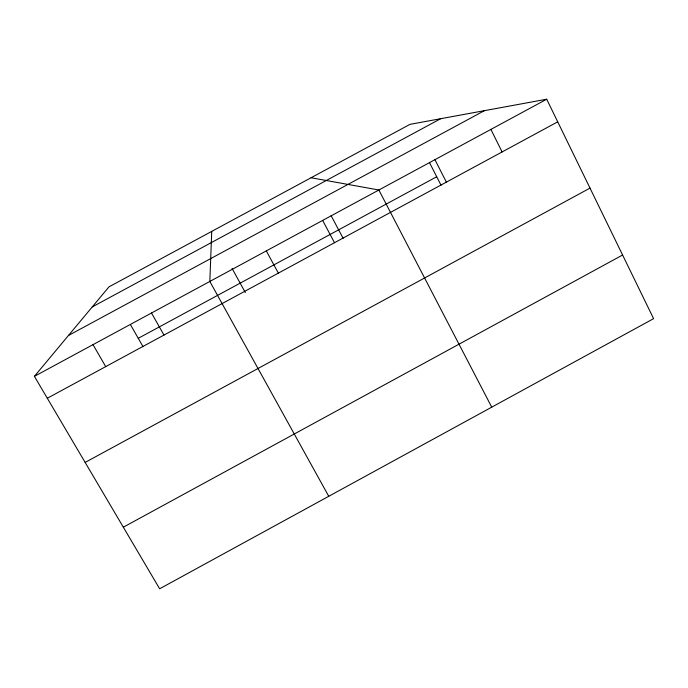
<?xml version="1.0" encoding="UTF-8"?>
<svg xmlns="http://www.w3.org/2000/svg" width="688" height="688" viewBox="0 0 688 688"><rect width="100%" height="100%" fill="white"/><g stroke="black" fill="none" stroke-linecap="round" stroke-linejoin="round"><path stroke-width="1.03" d="M211.732 231.383L209.831 281.452L328.752 496.297M34.4 376.353L108.953 286.879L409.988 124.347L546.702 99.218L653.6 318.647L159.642 588.782L34.4 376.353L546.702 99.218M123.333 527.189L622.597 255.016M138.254 338.315L436.708 176.756M47.309 398.249L557.719 121.828M85.149 462.422L590.003 188.108M92.261 306.917L440.707 118.697M68.447 335.486L484.412 110.665M311.071 177.753L378.864 190.008L491.739 407.167M93.018 344.636L105.711 366.618M130.445 324.598L143.027 346.692M151.498 313.006L163.968 335.065M232.071 268.423L245.298 292.52M266.308 250.896L278.356 273.119M322.655 220.418L334.497 242.718M331.1 215.611L343.123 238.323M434.945 159.676L446.366 182.131M429.407 162.437L441.06 185.287M490.888 129.413L502.111 151.945"/></g></svg>
